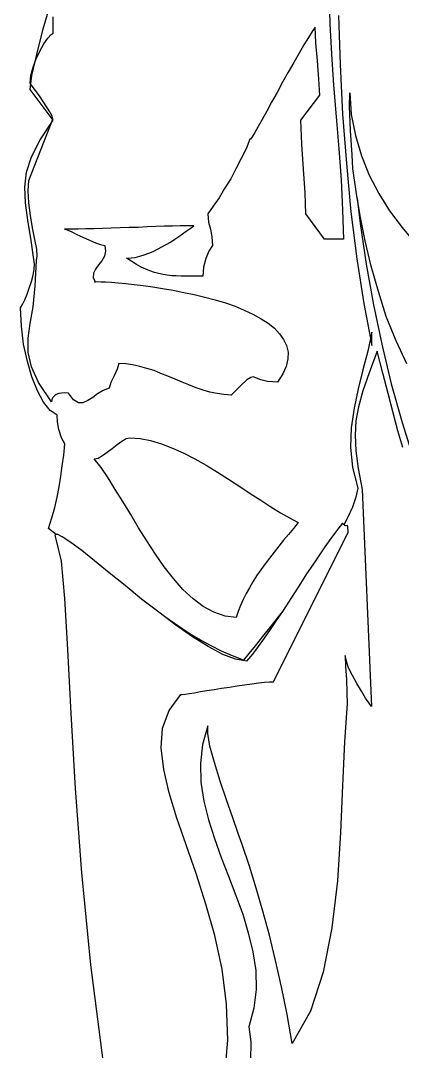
# Model space of a CAD drawing. Extents: x -3257 to 6743, y 13293 to 23293.
# Drawn here: x 791 to 994, y 15865 to 16411 of the extents above; entities that cross this region are included whole.
import ezdxf

# ---------------------------------------------------------------- set-up
doc = ezdxf.new("R2010")
doc.units = 0
doc.header["$LTSCALE"] = 1270
doc.header["$MEASUREMENT"] = 0
doc.layers.get('0').update_dxf_attribs({"linetype": 'CONTINUOUS'})

msp = doc.modelspace()

# ---------------------------------------------------------------- linework, layer by layer
at = {"linetype": 'Continuous'}
for p, q in [((954.82, 16424.49), (955.22, 16409.16)), ((803.28, 16406.56), (807.46, 16420.91)), ((959.8, 16413.73), (960.6, 16387.65)), ((808.65, 16404.38), (808.65, 16412.94)), ((955.22, 16409.16), (956.02, 16393.23)), ((799.89, 16393.02), (803.28, 16406.56)), ((805.67, 16401.59), (807.46, 16403.58)), ((807.46, 16403.58), (808.65, 16404.38)), ((945.86, 16405.17), (943.87, 16401.99)), ((947.45, 16407.56), (945.86, 16405.17)), ((947.85, 16399.2), (947.45, 16407.56)), ((801.49, 16394.82), (803.68, 16398.6)), ((803.68, 16398.6), (805.67, 16401.59)), ((941.48, 16398.2), (938.9, 16393.62)), ((943.87, 16401.99), (941.48, 16398.2)), ((948.65, 16389.64), (947.85, 16399.2)), ((797.31, 16381.87), (799.89, 16393.02)), ((799.5, 16390.64), (801.49, 16394.82)), ((938.9, 16393.62), (936.11, 16388.84)), ((956.02, 16393.23), (957.21, 16376.71)), ((796.71, 16381.87), (797.9, 16386.25)), ((797.9, 16386.25), (799.5, 16390.64)), ((936.11, 16388.84), (933.12, 16383.66)), ((949.44, 16379.88), (948.65, 16389.64)), ((960.6, 16387.65), (961.99, 16361.37)), ((796.31, 16377.9), (796.71, 16381.87)), ((796.31, 16374.51), (797.31, 16381.87)), ((933.12, 16383.66), (930.13, 16378.3)), ((797.5, 16376.31), (796.31, 16377.9)), ((799.3, 16373.92), (797.5, 16376.31)), ((930.13, 16378.3), (927.34, 16372.92)), ((949.84, 16371.53), (949.44, 16379.88)), ((957.21, 16376.71), (958.61, 16359.98)), ((808.65, 16358.19), (796.31, 16374.51)), ((801.29, 16371.13), (799.3, 16373.92)), ((803.28, 16368.14), (801.29, 16371.13)), ((927.34, 16372.92), (924.36, 16367.74)), ((939.89, 16358.19), (949.84, 16371.53)), ((965.57, 16365.56), (965.78, 16372.73)), ((965.78, 16372.73), (966.58, 16361.17)), ((805.27, 16365.16), (803.28, 16368.14)), ((806.87, 16362.57), (805.27, 16365.16)), ((924.36, 16367.74), (921.76, 16362.97)), ((966.18, 16352.81), (965.57, 16365.56)), ((795.71, 16326.32), (808.46, 16358.78)), ((808.06, 16360.37), (806.87, 16362.57)), ((808.46, 16358.78), (808.06, 16360.37)), ((921.76, 16362.97), (919.37, 16358.58)), ((958.61, 16359.98), (960, 16343.06)), ((961.99, 16361.37), (963.98, 16335.29)), ((966.58, 16361.17), (968.76, 16350.02)), ((801.69, 16347.83), (808.65, 16358.19)), ((917.19, 16354.8), (915.39, 16351.61)), ((919.37, 16358.58), (917.19, 16354.8)), ((940.28, 16345.44), (939.89, 16358.19)), ((912.81, 16348.23), (910.82, 16343.06)), ((913.21, 16348.23), (912.81, 16348.23)), ((914, 16349.43), (913.21, 16348.23)), ((915.39, 16351.61), (914, 16349.43)), ((966.97, 16339.87), (966.18, 16352.81)), ((968.76, 16350.02), (971.95, 16339.27)), ((797.11, 16338.87), (801.69, 16347.83)), ((910.82, 16343.06), (908.22, 16337.87)), ((941.28, 16332.3), (940.28, 16345.44)), ((960, 16343.06), (961.19, 16326.52)), ((794.52, 16330.7), (797.11, 16338.87)), ((908.22, 16337.87), (905.44, 16332.5)), ((967.37, 16332.69), (966.97, 16339.87)), ((971.95, 16339.27), (976.13, 16329.11)), ((905.44, 16332.5), (902.65, 16327.12)), ((942.08, 16319.76), (941.28, 16332.3)), ((963.98, 16335.29), (966.37, 16309.6)), ((969.16, 16320.35), (967.37, 16332.69)), ((793.52, 16322.74), (794.52, 16330.7)), ((795.31, 16320.75), (795.71, 16326.32)), ((902.65, 16327.12), (899.46, 16321.94)), ((961.19, 16326.52), (961.99, 16310.59)), ((976.13, 16329.11), (981.11, 16319.36)), ((793.92, 16314.37), (793.52, 16322.74)), ((795.71, 16314.37), (795.31, 16320.75)), ((899.46, 16321.94), (896.47, 16317.16)), ((896.47, 16317.16), (893.29, 16312.59)), ((942.48, 16308.6), (942.08, 16319.76)), ((971.35, 16307.61), (969.16, 16320.35)), ((969.76, 16316.97), (971.35, 16303.42)), ((981.11, 16319.36), (986.88, 16310.19)), ((795.12, 16305.22), (793.92, 16314.37)), ((796.51, 16307.8), (795.71, 16314.37)), ((893.29, 16312.59), (890.5, 16308.6)), ((961.99, 16310.59), (962.39, 16295.26)), ((986.88, 16310.19), (993.46, 16301.43)), ((796.91, 16294.46), (795.12, 16305.22)), ((797.71, 16301.23), (796.51, 16307.8)), ((890.5, 16308.6), (890.9, 16304.22)), ((890.9, 16304.22), (891.9, 16300.44)), ((952.43, 16295.26), (942.48, 16308.6)), ((966.37, 16309.6), (969.56, 16284.7)), ((973.94, 16294.26), (971.35, 16307.61)), ((798.9, 16295.06), (797.71, 16301.23)), ((818.02, 16300.44), (814.63, 16300.44)), ((814.63, 16300.44), (816.03, 16300.04)), ((816.03, 16300.04), (818.41, 16299.04)), ((821.8, 16300.44), (818.02, 16300.44)), ((818.41, 16299.04), (821.2, 16297.65)), ((825.98, 16300.63), (821.8, 16300.44)), ((830.36, 16300.63), (825.98, 16300.63)), ((834.74, 16300.84), (830.36, 16300.63)), ((839.33, 16301.03), (834.74, 16300.84)), ((844.1, 16301.23), (839.33, 16301.03)), ((848.88, 16301.43), (844.1, 16301.23)), ((853.66, 16301.43), (848.88, 16301.43)), ((858.44, 16301.63), (853.66, 16301.43)), ((863.02, 16301.83), (858.44, 16301.63)), ((867.6, 16302.03), (863.02, 16301.83)), ((871.78, 16302.03), (867.6, 16302.03)), ((875.96, 16302.22), (871.78, 16302.03)), ((879.75, 16302.22), (875.96, 16302.22)), ((877.16, 16298.05), (879.15, 16299.44)), ((879.15, 16299.44), (881.14, 16300.84)), ((883.14, 16302.22), (879.75, 16302.22)), ((881.14, 16300.84), (883.14, 16302.22)), ((891.9, 16300.44), (892.69, 16296.46)), ((971.35, 16303.42), (974.54, 16281.92)), ((993.46, 16301.43), (1000.42, 16293.07)), ((798.7, 16281.92), (796.91, 16294.46)), ((799.89, 16289.88), (798.9, 16295.06)), ((821.2, 16297.65), (824.39, 16296.25)), ((824.39, 16296.25), (827.78, 16294.66)), ((827.78, 16294.66), (830.96, 16293.27)), ((830.96, 16293.27), (833.75, 16292.27)), ((868.39, 16292.27), (870.78, 16293.67)), ((870.78, 16293.67), (872.98, 16295.26)), ((872.98, 16295.26), (875.17, 16296.65)), ((875.17, 16296.65), (877.16, 16298.05)), ((892.69, 16296.46), (893.09, 16291.87)), ((962.39, 16295.26), (952.43, 16295.26)), ((977.12, 16280.92), (973.94, 16294.26)), ((800.1, 16286.1), (799.89, 16289.88)), ((833.75, 16292.27), (835.94, 16291.87)), ((836.33, 16288.89), (835.74, 16286.1)), ((835.94, 16291.87), (836.33, 16288.89)), ((859.24, 16287.69), (861.62, 16288.69)), ((861.62, 16288.69), (863.82, 16289.88)), ((863.82, 16289.88), (866.21, 16291.08)), ((866.21, 16291.08), (868.39, 16292.27)), ((891.1, 16288.89), (889.51, 16284.91)), ((893.09, 16291.87), (891.1, 16288.89)), ((799.1, 16270.37), (799.7, 16283.91)), ((799.7, 16283.91), (800.1, 16286.1)), ((834.34, 16283.71), (832.56, 16281.52)), ((835.74, 16286.1), (834.34, 16283.71)), ((847.49, 16285.1), (849.88, 16285.3)), ((850.28, 16283.31), (847.49, 16285.1)), ((849.88, 16285.3), (852.07, 16285.5)), ((852.67, 16281.72), (850.28, 16283.31)), ((852.07, 16285.5), (854.46, 16286.1)), ((854.46, 16286.1), (856.85, 16286.9)), ((856.85, 16286.9), (859.24, 16287.69)), ((889.51, 16284.91), (888.31, 16280.32)), ((969.56, 16284.7), (973.14, 16261.01)), ((797.9, 16276.14), (798.5, 16279.33)), ((798.5, 16279.33), (798.7, 16281.92)), ((829.96, 16277.14), (829.77, 16274.75)), ((830.96, 16279.33), (829.96, 16277.14)), ((832.56, 16281.52), (830.96, 16279.33)), ((855.25, 16280.32), (852.67, 16281.72)), ((857.64, 16279.33), (855.25, 16280.32)), ((859.84, 16278.33), (857.64, 16279.33)), ((862.23, 16277.54), (859.84, 16278.33)), ((864.41, 16276.93), (862.23, 16277.54)), ((866.8, 16276.54), (864.41, 16276.93)), ((888.31, 16280.32), (887.92, 16275.55)), ((974.54, 16281.92), (978.32, 16260.41)), ((980.91, 16267.38), (977.12, 16280.92)), ((795.91, 16269.17), (797.11, 16272.76)), ((797.11, 16272.76), (797.9, 16276.14)), ((829.77, 16274.75), (830.96, 16272.36)), ((830.96, 16272.36), (830.57, 16272.55)), ((830.57, 16272.55), (830.96, 16272.55)), ((830.96, 16272.55), (832.16, 16272.76)), ((832.16, 16272.76), (833.94, 16272.55)), ((833.94, 16272.55), (836.33, 16272.55)), ((836.33, 16272.55), (839.52, 16272.36)), ((839.52, 16272.36), (843.1, 16271.96)), ((843.1, 16271.96), (847.09, 16271.76)), ((847.09, 16271.76), (851.47, 16271.17)), ((869, 16276.14), (866.8, 16276.54)), ((871.39, 16275.74), (869, 16276.14)), ((873.77, 16275.74), (871.39, 16275.74)), ((876.36, 16275.55), (873.77, 16275.74)), ((878.95, 16275.55), (876.36, 16275.55)), ((881.74, 16275.55), (878.95, 16275.55)), ((884.73, 16275.55), (881.74, 16275.55)), ((887.92, 16275.55), (884.73, 16275.55)), ((793.52, 16263), (794.72, 16265.99)), ((794.72, 16265.99), (795.91, 16269.17)), ((797.9, 16259.41), (799.1, 16270.37)), ((851.47, 16271.17), (856.25, 16270.56)), ((856.25, 16270.56), (861.43, 16269.97)), ((861.43, 16269.97), (866.61, 16268.97)), ((866.61, 16268.97), (872.18, 16268.17)), ((872.18, 16268.17), (877.76, 16266.98)), ((877.76, 16266.98), (883.33, 16265.78)), ((985.09, 16254.24), (980.91, 16267.38)), ((791.33, 16258.82), (792.33, 16260.61)), ((792.33, 16260.61), (793.52, 16263)), ((883.33, 16265.78), (888.91, 16264.4)), ((888.91, 16264.4), (894.48, 16263)), ((894.48, 16263), (899.86, 16261.4)), ((899.86, 16261.4), (905.04, 16259.62)), ((973.14, 16261.01), (977.52, 16238.9)), ((791.73, 16249.06), (791.33, 16258.82)), ((796.31, 16250.45), (797.9, 16259.41)), ((905.04, 16259.62), (909.82, 16257.62)), ((909.82, 16257.62), (914.4, 16255.43)), ((914.4, 16255.43), (918.78, 16253.04)), ((978.32, 16260.41), (982.7, 16239.5)), ((795.31, 16242.69), (796.31, 16250.45)), ((918.78, 16253.04), (922.56, 16250.65)), ((922.56, 16250.65), (925.95, 16248.06)), ((990.27, 16241.29), (985.09, 16254.24)), ((792.92, 16239.5), (791.73, 16249.06)), ((925.95, 16248.06), (928.54, 16245.08)), ((928.54, 16245.08), (930.73, 16242.09)), ((977.52, 16245.87), (975.34, 16235.92)), ((977.52, 16238.9), (977.52, 16245.87)), ((794.92, 16230.34), (792.92, 16239.5)), ((795.31, 16235.12), (795.31, 16242.69)), ((930.73, 16242.09), (932.32, 16238.9)), ((932.32, 16238.9), (933.12, 16235.32)), ((982.7, 16239.5), (987.68, 16218.59)), ((996.04, 16229.15), (990.27, 16241.29)), ((797.11, 16227.55), (795.31, 16235.12)), ((933.12, 16235.32), (932.92, 16231.73)), ((975.34, 16235.92), (972.74, 16225.96)), ((980.31, 16235.92), (976.13, 16224.36)), ((983.3, 16224.17), (980.31, 16235.92)), ((797.31, 16222.18), (794.92, 16230.34)), ((843.31, 16229.34), (842.51, 16226.36)), ((847.09, 16229.15), (843.31, 16229.34)), ((850.67, 16228.55), (847.09, 16229.15)), ((854.46, 16227.75), (850.67, 16228.55)), ((858.24, 16226.75), (854.46, 16227.75)), ((932.12, 16227.75), (930.33, 16223.77)), ((932.92, 16231.73), (932.12, 16227.75)), ((800.89, 16219.18), (797.11, 16227.55)), ((840.92, 16222.77), (839.12, 16219.18)), ((842.51, 16226.36), (840.92, 16222.77)), ((862.02, 16225.56), (858.24, 16226.75)), ((865.61, 16223.96), (862.02, 16225.56)), ((869.39, 16222.57), (865.61, 16223.96)), ((873.17, 16220.98), (869.39, 16222.57)), ((930.33, 16223.77), (927.54, 16219.39)), ((972.74, 16225.96), (970.16, 16215.81)), ((976.13, 16224.36), (972.74, 16214.8)), ((986.09, 16213.42), (983.3, 16224.17)), ((800.29, 16214.8), (797.31, 16222.18)), ((807.66, 16209.04), (800.89, 16219.18)), ((839.12, 16219.18), (838.32, 16216.2)), ((876.96, 16219.39), (873.17, 16220.98)), ((880.54, 16217.99), (876.96, 16219.39)), ((884.33, 16216.4), (880.54, 16217.99)), ((908.03, 16217.59), (902.85, 16212.62)), ((911.22, 16220.58), (908.03, 16217.59)), ((913.4, 16221.97), (911.22, 16220.58)), ((914.8, 16222.18), (913.4, 16221.97)), ((916.39, 16221.57), (914.8, 16222.18)), ((918.58, 16220.58), (916.39, 16221.57)), ((922.16, 16219.79), (918.58, 16220.58)), ((927.54, 16219.39), (922.16, 16219.79)), ((987.68, 16218.59), (993.46, 16198.08)), ((803.48, 16208.83), (800.29, 16214.8)), ((809.26, 16212.22), (808.46, 16211.22)), ((810.25, 16212.81), (809.26, 16212.22)), ((811.65, 16213.42), (810.25, 16212.81)), ((813.03, 16213.61), (811.65, 16213.42)), ((814.83, 16213.81), (813.03, 16213.61)), ((816.62, 16213.61), (814.83, 16213.81)), ((819.41, 16210.03), (816.62, 16213.61)), ((832.16, 16213.21), (829.56, 16211.22)), ((835.14, 16215.01), (832.16, 16213.21)), ((838.32, 16216.2), (835.14, 16215.01)), ((888.11, 16215.2), (884.33, 16216.4)), ((891.69, 16214.21), (888.11, 16215.2)), ((895.48, 16213.42), (891.69, 16214.21)), ((899.07, 16212.81), (895.48, 16213.42)), ((902.85, 16212.62), (899.07, 16212.81)), ((970.16, 16215.81), (968.17, 16205.65)), ((972.74, 16214.8), (970.35, 16206.44)), ((988.68, 16203.26), (986.09, 16213.42)), ((807.06, 16204.45), (803.48, 16208.83)), ((807.86, 16210.23), (807.66, 16209.04)), ((808.46, 16211.22), (807.86, 16210.23)), ((822, 16208.43), (819.41, 16210.03)), ((824.39, 16208.43), (822, 16208.43)), ((826.98, 16209.63), (824.39, 16208.43)), ((829.56, 16211.22), (826.98, 16209.63)), ((970.35, 16206.44), (968.96, 16198.88)), ((810.65, 16201.86), (807.06, 16204.45)), ((810.85, 16198.48), (810.65, 16201.86)), ((968.17, 16205.65), (966.58, 16195.29)), ((991.26, 16193.7), (988.68, 16203.26)), ((811.65, 16194.29), (810.85, 16198.48)), ((966.58, 16195.29), (966.18, 16184.94)), ((968.96, 16198.88), (968.57, 16191.31)), ((993.46, 16198.08), (999.83, 16177.77)), ((813.03, 16189.91), (811.65, 16194.29)), ((814.83, 16186.73), (813.03, 16189.91)), ((844.9, 16188.13), (847.29, 16189.51)), ((847.29, 16189.51), (849.28, 16189.91)), ((849.28, 16189.91), (854.66, 16189.51)), ((854.66, 16189.51), (860.24, 16188.52)), ((968.57, 16191.31), (968.96, 16183.14)), ((993.86, 16184.74), (991.26, 16193.7)), ((814.23, 16180.75), (814.83, 16186.73)), ((837.13, 16182.35), (839.92, 16184.34)), ((839.92, 16184.34), (842.51, 16186.33)), ((842.51, 16186.33), (844.9, 16188.13)), ((860.24, 16188.52), (866, 16186.73)), ((866, 16186.73), (871.78, 16184.54)), ((871.78, 16184.54), (877.76, 16181.75)), ((966.18, 16184.94), (967.17, 16174.18)), ((813.43, 16175.18), (814.23, 16180.75)), ((830.36, 16178.76), (832.35, 16179.16)), ((833.94, 16174.18), (830.36, 16178.76)), ((832.35, 16179.16), (834.74, 16180.56)), ((834.74, 16180.56), (837.13, 16182.35)), ((877.76, 16181.75), (883.73, 16178.76)), ((883.73, 16178.76), (889.7, 16175.38)), ((968.96, 16183.14), (970.16, 16173.78)), ((812.64, 16169.6), (813.43, 16175.18)), ((837.73, 16168.81), (833.94, 16174.18)), ((889.7, 16175.38), (895.68, 16171.79)), ((967.17, 16174.18), (969.96, 16163.23)), ((970.16, 16173.78), (972.34, 16162.63)), ((811.84, 16164.03), (812.64, 16169.6)), ((841.51, 16162.63), (837.73, 16168.81)), ((895.68, 16171.79), (901.45, 16168.01)), ((901.45, 16168.01), (907.43, 16164.22)), ((810.65, 16158.45), (811.84, 16164.03)), ((845.49, 16156.26), (841.51, 16162.63)), ((907.43, 16164.22), (913, 16160.45)), ((969.96, 16163.23), (968.96, 16158.45)), ((972.34, 16162.63), (977.33, 16047.54)), ((809.45, 16153.07), (810.65, 16158.45)), ((913, 16160.45), (918.58, 16156.86)), ((918.58, 16156.86), (923.96, 16153.47)), ((968.96, 16158.45), (967.17, 16153.28)), ((807.86, 16147.5), (809.45, 16153.07)), ((849.68, 16149.29), (845.49, 16156.26)), ((923.96, 16153.47), (929.13, 16150.29)), ((967.17, 16153.28), (964.58, 16147.5)), ((806.07, 16141.92), (807.86, 16147.5)), ((853.86, 16142.32), (849.68, 16149.29)), ((929.13, 16150.29), (933.91, 16147.5)), ((933.91, 16147.5), (938.5, 16145.11)), ((964.58, 16147.5), (962.59, 16143.92)), ((810.25, 16138.74), (806.07, 16141.92)), ((858.24, 16135.35), (853.86, 16142.32)), ((935.9, 16141.92), (933.32, 16138.74)), ((938.5, 16145.11), (935.9, 16141.92)), ((958.81, 16140.73), (955.82, 16136.54)), ((961.99, 16144.71), (958.81, 16140.73)), ((963.39, 16143.31), (961.99, 16144.71)), ((962.59, 16143.92), (962.59, 16144.11)), ((964.38, 16143.52), (963.39, 16143.31)), ((964.78, 16142.92), (964.38, 16143.52)), ((964.98, 16139.93), (964.78, 16142.92)), ((810.65, 16138.93), (809.45, 16138.34)), ((809.45, 16138.34), (810.25, 16135.55)), ((810.25, 16135.55), (812.84, 16124.61)), ((813.43, 16137.54), (810.65, 16138.93)), ((818.02, 16134.55), (813.43, 16137.54)), ((862.82, 16128.39), (858.24, 16135.35)), ((925.35, 16060.68), (964.98, 16139.93)), ((930.73, 16135.75), (928.14, 16132.56)), ((933.32, 16138.74), (930.73, 16135.75)), ((955.82, 16136.54), (952.63, 16132.16)), ((823.79, 16130.18), (818.02, 16134.55)), ((830.57, 16124.8), (823.79, 16130.18)), ((928.14, 16132.56), (925.75, 16129.39)), ((952.63, 16132.16), (949.44, 16127.39)), ((812.84, 16124.61), (814.63, 16104.89)), ((838.32, 16118.43), (830.57, 16124.8)), ((867.4, 16121.62), (862.82, 16128.39)), ((923.16, 16126.2), (920.97, 16123.21)), ((925.75, 16129.39), (923.16, 16126.2)), ((949.44, 16127.39), (946.26, 16122.62)), ((872.38, 16115.45), (867.4, 16121.62)), ((918.58, 16120.02), (916.39, 16116.84)), ((920.97, 16123.21), (918.58, 16120.02)), ((946.26, 16122.62), (942.88, 16117.84)), ((846.69, 16111.66), (838.32, 16118.43)), ((877.36, 16109.67), (872.38, 16115.45)), ((914.4, 16113.65), (912.6, 16110.47)), ((916.39, 16116.84), (914.4, 16113.65)), ((942.88, 16117.84), (939.69, 16112.86)), ((855.46, 16104.49), (846.69, 16111.66)), ((882.74, 16104.69), (877.36, 16109.67)), ((912.6, 16110.47), (910.82, 16107.48)), ((936.51, 16107.88), (933.32, 16102.9)), ((939.69, 16112.86), (936.51, 16107.88)), ((814.63, 16104.89), (816.22, 16077.81)), ((864.62, 16097.52), (855.46, 16104.49)), ((888.11, 16100.51), (882.74, 16104.69)), ((909.22, 16104.29), (907.83, 16101.11)), ((910.82, 16107.48), (909.22, 16104.29)), ((933.32, 16102.9), (930.13, 16097.92)), ((873.57, 16090.75), (864.62, 16097.52)), ((893.68, 16097.52), (888.11, 16100.51)), ((899.66, 16095.53), (893.68, 16097.52)), ((906.63, 16097.92), (905.64, 16094.73)), ((907.83, 16101.11), (906.63, 16097.92)), ((930.13, 16097.92), (926.75, 16093.14)), ((930.13, 16097.92), (928.54, 16095.93)), ((869.99, 16093.54), (868.79, 16094.33)), ((875.77, 16089.56), (869.99, 16093.54)), ((905.64, 16094.73), (899.66, 16095.53)), ((926.75, 16093.14), (923.56, 16088.36)), ((928.54, 16095.93), (923.96, 16090.16)), ((882.34, 16084.58), (873.57, 16090.75)), ((881.14, 16085.97), (875.77, 16089.56)), ((886.72, 16082.79), (881.14, 16085.97)), ((923.96, 16090.16), (919.58, 16084.78)), ((923.56, 16088.36), (920.37, 16083.79)), ((890.7, 16079.4), (882.34, 16084.58)), ((892.3, 16079.8), (886.72, 16082.79)), ((919.58, 16084.78), (915.6, 16079.8)), ((920.37, 16083.79), (917.19, 16079.4)), ((816.22, 16077.81), (818.02, 16043.96)), ((898.46, 16075.22), (890.7, 16079.4)), ((897.87, 16077.01), (892.3, 16079.8)), ((903.64, 16074.42), (897.87, 16077.01)), ((905.24, 16072.63), (898.46, 16075.22)), ((912.21, 16075.62), (909.42, 16072.23)), ((914.2, 16075.42), (911.01, 16071.64)), ((915.6, 16079.8), (912.21, 16075.62)), ((917.19, 16079.4), (914.2, 16075.42)), ((909.42, 16072.23), (903.64, 16074.42)), ((911.01, 16071.64), (905.24, 16072.63)), ((963.98, 16071.64), (963.39, 16074.62)), ((963.39, 16074.62), (963.58, 16068.85)), ((965.18, 16068.05), (963.98, 16071.64)), ((963.58, 16068.85), (963.98, 16061.88)), ((967.17, 16064.07), (965.18, 16068.05)), ((969.56, 16059.88), (967.17, 16064.07)), ((902.05, 16057.89), (906.04, 16058.5)), ((906.04, 16058.5), (910.02, 16059.09)), ((910.02, 16059.09), (913.8, 16059.69)), ((913.8, 16059.69), (917.38, 16060.09)), ((917.38, 16060.09), (920.57, 16060.49)), ((920.57, 16060.49), (923.16, 16060.68)), ((923.16, 16060.68), (925.35, 16060.68)), ((963.98, 16061.88), (964.19, 16054.91)), ((971.95, 16055.71), (969.56, 16059.88)), ((869.99, 16045.55), (876.16, 16053.91)), ((876.16, 16053.91), (876.96, 16053.91)), ((876.96, 16053.91), (878.55, 16054.11)), ((878.55, 16054.11), (880.75, 16054.51)), ((880.75, 16054.51), (883.54, 16054.91)), ((883.54, 16054.91), (886.72, 16055.5)), ((886.72, 16055.5), (890.1, 16056.11)), ((890.1, 16056.11), (893.89, 16056.7)), ((893.89, 16056.7), (897.87, 16057.3)), ((897.87, 16057.3), (902.05, 16057.89)), ((964.19, 16054.91), (964.38, 16049.13)), ((974.14, 16052.12), (971.95, 16055.71)), ((964.38, 16049.13), (962.99, 16028.82)), ((976.13, 16049.33), (974.14, 16052.12)), ((977.33, 16047.54), (976.13, 16049.33)), ((818.02, 16043.96), (820.2, 16004.13)), ((866.61, 16036.19), (869.99, 16045.55)), ((890.5, 16037.38), (887.71, 16027.43)), ((890.5, 16033.4), (890.5, 16037.38)), ((865.81, 16025.64), (866.61, 16036.19)), ((891.69, 16026.63), (890.5, 16033.4)), ((887.71, 16027.43), (886.72, 16017.47)), ((894.08, 16017.87), (891.69, 16026.63)), ((962.99, 16028.82), (961.99, 16005.72)), ((867.2, 16014.29), (865.81, 16025.64)), ((886.72, 16017.47), (886.92, 16007.52)), ((897.07, 16008.11), (894.08, 16017.87)), ((869.99, 16001.94), (867.2, 16014.29)), ((820.2, 16004.13), (823.59, 15959.52)), ((886.92, 16007.52), (888.51, 15997.56)), ((900.46, 15998.15), (897.07, 16008.11)), ((961.99, 16005.72), (960.8, 15980.83)), ((874.17, 15988.39), (869.99, 16001.94)), ((888.51, 15997.56), (890.9, 15987.6)), ((903.84, 15988.6), (900.46, 15998.15)), ((879.15, 15974.26), (874.17, 15988.39)), ((890.9, 15987.6), (894.08, 15977.64)), ((906.63, 15980.43), (903.84, 15988.6)), ((894.08, 15977.64), (897.67, 15967.69)), ((908.83, 15974.46), (906.63, 15980.43)), ((960.8, 15980.83), (959.2, 15955.34)), ((884.33, 15959.12), (879.15, 15974.26)), ((912.6, 15963.1), (908.83, 15974.46)), ((897.67, 15967.69), (901.45, 15957.73)), ((916.19, 15951.36), (912.6, 15963.1)), ((823.59, 15959.52), (828.37, 15910.73)), ((889.51, 15942.99), (884.33, 15959.12)), ((901.45, 15957.73), (905.44, 15947.57)), ((959.2, 15955.34), (956.22, 15930.45)), ((919.77, 15939.21), (916.19, 15951.36)), ((905.44, 15947.57), (909.02, 15937.62)), ((894.29, 15926.26), (889.51, 15942.99)), ((923.16, 15926.47), (919.77, 15939.21)), ((909.02, 15937.62), (912.01, 15927.66)), ((912.01, 15927.66), (914.4, 15917.7)), ((956.22, 15930.45), (951.64, 15906.95)), ((898.06, 15908.54), (894.29, 15926.26)), ((926.35, 15913.12), (923.16, 15926.47)), ((914.4, 15917.7), (915.99, 15907.74)), ((929.53, 15899.19), (926.35, 15913.12)), ((828.37, 15910.73), (835.14, 15858.76)), ((900.46, 15890.02), (898.06, 15908.54)), ((915.99, 15907.74), (916.19, 15897.79)), ((951.64, 15906.95), (944.87, 15886.24)), ((916.19, 15897.79), (914.99, 15887.83)), ((932.52, 15884.44), (929.53, 15899.19)), ((901.06, 15870.9), (900.46, 15890.02)), ((914.99, 15887.83), (912.21, 15877.88)), ((935.31, 15869.12), (932.52, 15884.44)), ((944.87, 15886.24), (935.31, 15869.12)), ((912.21, 15877.88), (913.4, 15869.91)), ((899.46, 15851.19), (901.06, 15870.9)), ((913.4, 15869.91), (913.21, 15860.15))]:
    msp.add_line(p, q, dxfattribs=at)

doc.saveas('drawing.dxf')
